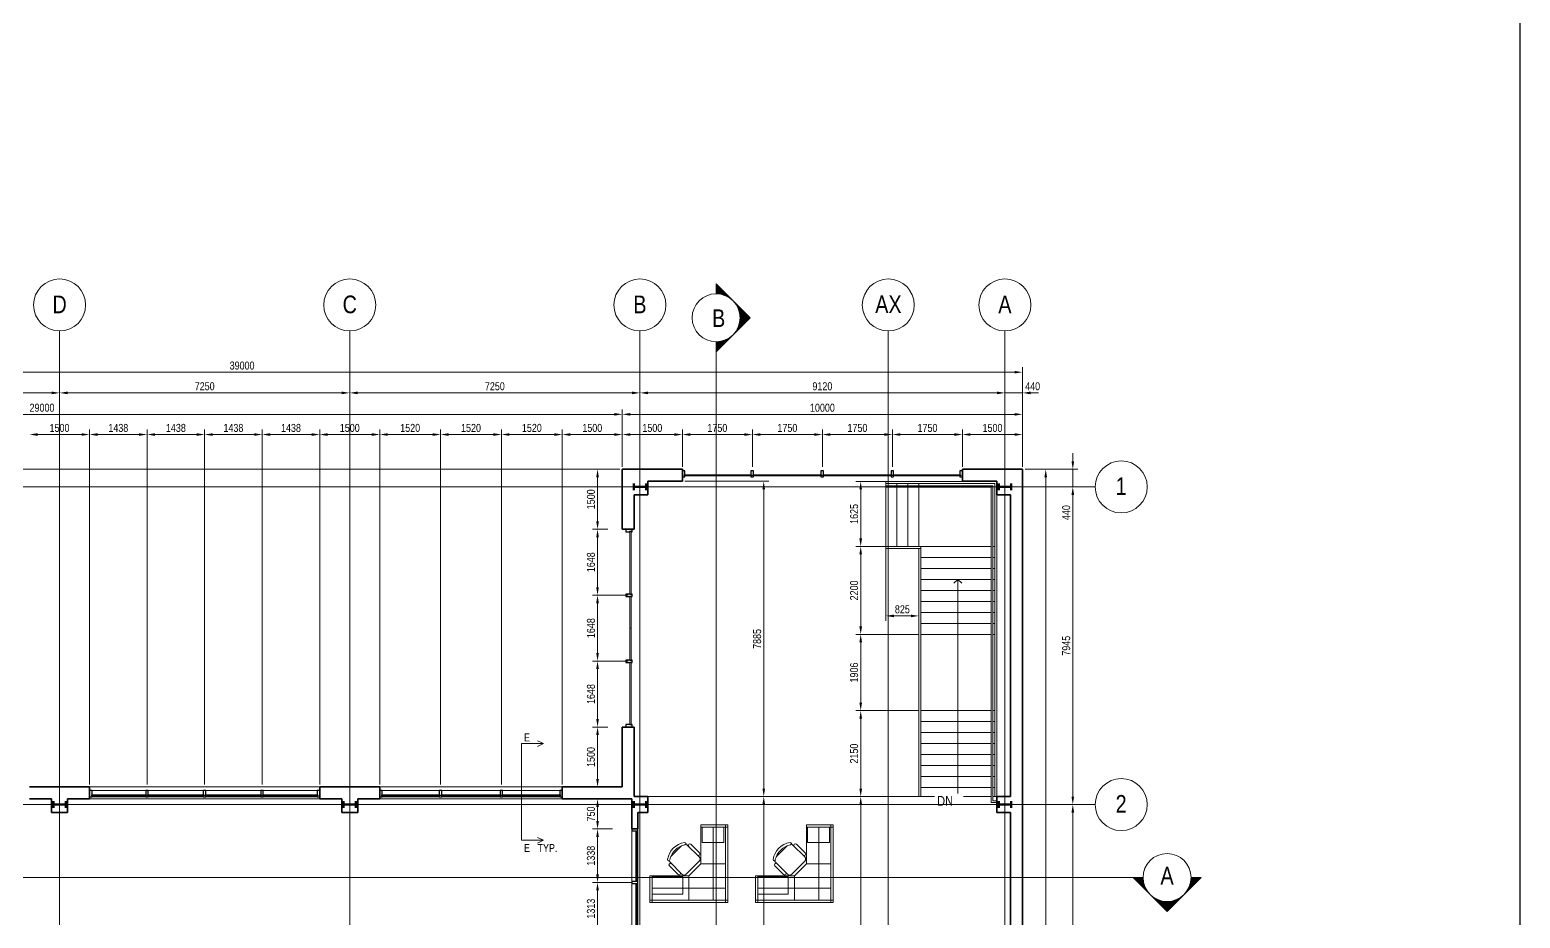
# Model space of a CAD drawing. Header units: millimetres. Extents: x -31954 to 493870, y 99509 to 604061.
# Drawn here: x 265705 to 302946, y 453788 to 476007 of the extents above; entities that cross this region are included whole.
import ezdxf

# ---------------------------------------------------------------- set-up
doc = ezdxf.new("R2010")
doc.units = ezdxf.units.MM
doc.header["$LTSCALE"] = 10
doc.linetypes.add('Center', pattern=[2, 1.25, -0.25, 0.25, -0.25])
doc.linetypes.add('Hidden', pattern=[0.375, 0.25, -0.125])
for name, color, linetype, lineweight in [('A-ANNOTATIONS', 1, 'Continuous', 9), ('A-DETL-MBND', 5, 'Hidden', 9), ('A-FLOR-HRAL', 1, 'Continuous', 9), ('A-FLOR-OTLN', 6, 'Continuous', 9), ('A-FLOR-STRS', 2, 'Continuous', 9), ('A-FURNITURE', 2, 'Continuous', 9), ('A-GLAZ', 6, 'Continuous', 9), ('A-GLAZ-CWMG', 3, 'Continuous', 9), ('A-WALL', 2, 'Continuous', 18), ('S-COLUMN-STEEL-PLAN', 4, 'Continuous', 50), ('S-GRID', 6, 'Center', 9)]:
    doc.layers.add(name, color=color, linetype=linetype, lineweight=lineweight)
doc.styles.add('AnnoText', font='arial.ttf', dxfattribs={"width": 0.8, "height": 2})
doc.styles.add('Dimension Text', font='arial.ttf', dxfattribs={"width": 0.8})
doc.styles.get("Standard").update_dxf_attribs({"font": 'arial.ttf', "width": 0.8})

# ---------------------------------------------------------------- blocks, each defined once
blk = doc.blocks.new('System Panel - 1_ Glass-559263-Second Floor Level')
at = {"layer": 'A-GLAZ', "lineweight": 18}
for p, q in [((842, 13), (-842, 13)), ((-842, 13), (-842, -13)), ((842, -13), (842, 13)), ((-842, -13), (842, -13))]:
    blk.add_line(p, q, dxfattribs=at)
blk = doc.blocks.new('Rectangular Mullion - Kawneer-1600_Sys_3-6 Mullion_Jamb R-559004-Second Floor Level')
at = {"layer": 'A-GLAZ-CWMG', "lineweight": 25}
for p, q in [((-64, 13), (-64, 114)), ((-64, 114), (0, 114)), ((-51, 13), (-64, 13)), ((-51, -13), (-51, 13)), ((0, 114), (0, -38)), ((-64, -38), (-64, -13)), ((-64, -13), (-51, -13)), ((0, -38), (-64, -38))]:
    blk.add_line(p, q, dxfattribs=at)
blk = doc.blocks.new('Rectangular Mullion - Kawneer-1600_Sys_3-6 Mullion_Jamb L-559007-Second Floor Level')
at = {"layer": 'A-GLAZ-CWMG', "lineweight": 25}
for p, q in [((-64, 114), (-64, 13)), ((0, 114), (-64, 114)), ((-64, 13), (-51, 13)), ((-51, 13), (-51, -13)), ((0, -38), (0, 114)), ((-51, -13), (-64, -13)), ((-64, -13), (-64, -38)), ((-64, -38), (0, -38))]:
    blk.add_line(p, q, dxfattribs=at)
blk = doc.blocks.new('System Panel - 1_ Glass-559287-Second Floor Level')
at = {"layer": 'A-GLAZ', "lineweight": 18}
for p, q in [((791, 13), (-791, 13)), ((-791, 13), (-791, -13)), ((791, -13), (791, 13)), ((-791, -13), (791, -13))]:
    blk.add_line(p, q, dxfattribs=at)
blk = doc.blocks.new('System Panel - Glazed-383944-Second Floor Level')
at = {"layer": 'A-GLAZ', "lineweight": 18}
for p, q in [((631.25, 49.5), (-631.25, 49.5)), ((-631.25, 49.5), (-631.25, 24.5)), ((-631.25, 24.5), (631.25, 24.5)), ((631.25, 24.5), (631.25, 49.5))]:
    blk.add_line(p, q, dxfattribs=at)
blk = doc.blocks.new('Rectangular Mullion - 50 x 150mm-383916-Second Floor Level')
at = {"layer": 'A-GLAZ-CWMG'}
for p, q in [((9390, -4478), (9390, -3216)), ((9540, -4478), (9540, -3216))]:
    blk.add_line(p, q, dxfattribs=at)
blk = doc.blocks.new('Rectangular Mullion - 50 x 150mm-383946-Second Floor Level')
at = {"layer": 'A-GLAZ-CWMG', "lineweight": 25}
for p, q in [((0, 75), (-50, 75)), ((-50, 75), (-50, -75)), ((0, -75), (0, 75)), ((-50, -75), (0, -75))]:
    blk.add_line(p, q, dxfattribs=at)
blk = doc.blocks.new('Rectangular Mullion - 50 x 150mm-383943-Second Floor Level')
at = {"layer": 'A-GLAZ-CWMG', "lineweight": 25}
for p, q in [((-25, 75), (25, 75)), ((-25, -75), (-25, 75)), ((25, 75), (25, -75)), ((25, -75), (-25, -75))]:
    blk.add_line(p, q, dxfattribs=at)
blk = doc.blocks.new('System Panel - 1_ Glass-559295-Second Floor Level')
at = {"layer": 'A-GLAZ', "lineweight": 18}
for p, q in [((727, 13), (-727, 13)), ((-727, 13), (-727, -13)), ((727, -13), (727, 13)), ((-727, -13), (727, -13))]:
    blk.add_line(p, q, dxfattribs=at)
blk = doc.blocks.new('Rectangular Mullion - Kawneer-1600_Sys_3-6 Mullion_Sill-559290-Second Floor Level')
at = {"layer": 'A-GLAZ-CWMG'}
for p, q in [((7587, 10394), (6158, 10394)), ((6158, 10241), (7587, 10241))]:
    blk.add_line(p, q, dxfattribs=at)
blk = doc.blocks.new('Rectangular Mullion - Kawneer-1600_Sys_3-6 Mullion_Jamb R-558829-Second Floor Level')
at = {"layer": 'A-GLAZ-CWMG', "lineweight": 25}
for p, q in [((-63, 13), (-63, 114)), ((-63, 114), (0, 114)), ((-51, 13), (-63, 13)), ((-51, -13), (-51, 13)), ((0, 114), (0, -38)), ((-63, -38), (-63, -13)), ((-63, -13), (-51, -13)), ((0, -38), (-63, -38))]:
    blk.add_line(p, q, dxfattribs=at)
blk = doc.blocks.new('Rectangular Mullion - Kawneer-1600_Sys_3-6 Mullion_Jamb L-558832-Second Floor Level')
at = {"layer": 'A-GLAZ-CWMG', "lineweight": 25}
for p, q in [((-63, 114), (-63, 13)), ((0, 114), (-63, 114)), ((-63, 13), (-51, 13)), ((-51, 13), (-51, -13)), ((0, -38), (0, 114)), ((-51, -13), (-63, -13)), ((-63, -13), (-63, -38)), ((-63, -38), (0, -38))]:
    blk.add_line(p, q, dxfattribs=at)
blk = doc.blocks.new('System Panel - 1_ Glass-559306-Second Floor Level')
at = {"layer": 'A-GLAZ', "lineweight": 18}
for p, q in [((686, 13), (-686, 13)), ((-686, 13), (-686, -13)), ((686, -13), (686, 13)), ((-686, -13), (686, -13))]:
    blk.add_line(p, q, dxfattribs=at)
blk = doc.blocks.new('Rectangular Mullion - Kawneer-1600_Sys_3-6 Mullion_Sill-559298-Second Floor Level')
at = {"layer": 'A-GLAZ-CWMG'}
for p, q in [((1527, 10394), (180, 10394)), ((180, 10241), (1527, 10241))]:
    blk.add_line(p, q, dxfattribs=at)
blk = doc.blocks.new('Railing - Railing-541401-Second Floor Level')
at = {"layer": 'A-FLOR-HRAL'}
for p, q in [((-18019, 18405), (-18019, 16560)), ((-16775, 18405), (-18019, 18405)), ((-17979, 18365), (-17979, 16560)), ((-16775, 18365), (-17979, 18365)), ((-14300, 18405), (-16775, 18405)), ((-14300, 18365), (-16775, 18365)), ((-12932, 18405), (-14300, 18405)), ((-12932, 18365), (-14300, 18365)), ((-10244, 18405), (-12932, 18405)), ((-10244, 18365), (-12932, 18365)), ((-10139, 18405), (-10244, 18405)), ((-10099, 18365), (-10244, 18365)), ((-10139, 18510), (-10139, 18405)), ((-10099, 18510), (-10099, 18365)), ((-18019, 16560), (-18019, 15740)), ((-17979, 16560), (-17979, 15740)), ((-17979, 15740), (-18019, 15740))]:
    blk.add_line(p, q, dxfattribs=at)
blk = doc.blocks.new('workstation_1 - workstation_2518-481066-Second Floor Level')
at = {"layer": 'A-FURNITURE'}
for p, q in [((-57, 1829), (-57, 1886)), ((-57, 1886), (0, 1886)), ((0, 1886), (0, 1829)), ((0, 1829), (0, 1886)), ((0, 1886), (610, 1886)), ((610, 1886), (610, 1829)), ((0, 1829), (-57, 1829)), ((-57, 1829), (0, 1829)), ((-57, 0), (-57, 1829)), ((0, 914), (0, 1829)), ((0, 1829), (610, 1829)), ((0, 1829), (0, 0)), ((610, 1829), (0, 1829)), ((152, 1829), (584, 1829)), ((152, 1067), (152, 1829)), ((305, 1829), (305, 0)), ((584, 1829), (584, 1067)), ((610, 1829), (610, 914)), ((610, 1829), (610, 1067)), ((861, 1400), (645, 1184)), ((960, 1391), (654, 1085)), ((1363, 1095), (1095, 1363)), ((610, 914), (0, 914)), ((0, 0), (0, 914)), ((0, 914), (610, 914)), ((584, 1067), (152, 1067)), ((610, 914), (914, 610)), ((654, 978), (978, 654)), ((1085, 654), (1391, 960)), ((1184, 645), (1400, 861)), ((914, 0), (914, 610)), ((914, 610), (1829, 610)), ((914, 610), (914, 0)), ((1448, 610), (1829, 610)), ((1448, 35), (1448, 584)), ((1448, 584), (1829, 584)), ((1829, 610), (1829, 0)), ((1829, 610), (1886, 610)), ((1829, 0), (1829, 610)), ((1829, 584), (1829, 35)), ((1886, 610), (1886, 0)), ((0, 305), (1829, 305)), ((1829, 35), (1448, 35)), ((-57, -57), (-57, 0)), ((-57, 0), (0, 0)), ((0, 0), (-57, 0)), ((0, -57), (-57, -57)), ((0, 0), (0, -57)), ((0, -57), (0, 0)), ((0, 0), (1829, 0)), ((914, 0), (0, 0)), ((1829, -57), (0, -57)), ((1829, 0), (914, 0)), ((1829, -57), (1829, 0)), ((1829, 0), (1886, 0)), ((1829, 0), (1829, -57)), ((1886, 0), (1829, 0)), ((1886, -57), (1829, -57)), ((1886, 0), (1886, -57))]:
    blk.add_line(p, q, dxfattribs=at)
for centre, radius, start, end in [((672, 1157), 38.1, 135, 315), ((888, 1373), 38.1, 315, 135), ((1013, 1337), 76.2, 108.7164, 135), ((1015, 1416), 27.4, 81.1745, 261.1745), ((903, 903), 499, 12.5758, 77.4242), ((942, 942), 508, 8.8255, 81.1745), ((708, 1031), 76.2, 135, 225), ((1373, 888), 38.1, 315, 135), ((1416, 1015), 27.4, 188.8255, 8.8255), ((1337, 1013), 76.2, 315, 341.2836), ((1031, 708), 76.2, 225, 315), ((1157, 672), 38.1, 135, 315)]:
    blk.add_arc(centre, radius, start, end, dxfattribs=at)
blk = doc.blocks.new('System Panel - 1_ Glass-559336-Second Floor Level')
at = {"layer": 'A-GLAZ', "lineweight": 18}
for p, q in [((856, 13), (-856, 13)), ((-856, 13), (-856, -13)), ((856, -13), (856, 13)), ((-856, -13), (856, -13))]:
    blk.add_line(p, q, dxfattribs=at)
blk = doc.blocks.new('System Panel - 1_ Glass-559532-Second Floor Level')
at = {"layer": 'A-GLAZ', "lineweight": 18}
for p, q in [((805, 13), (-805, 13)), ((-805, 13), (-805, -13)), ((805, -13), (805, 13)), ((-805, -13), (805, -13))]:
    blk.add_line(p, q, dxfattribs=at)
blk = doc.blocks.new('System Panel - 1_ Glass-559534-Second Floor Level')
at = {"layer": 'A-GLAZ', "lineweight": 18}
for p, q in [((741, 13), (-741, 13)), ((-741, 13), (-741, -13)), ((741, -13), (741, 13)), ((-741, -13), (741, -13))]:
    blk.add_line(p, q, dxfattribs=at)
blk = doc.blocks.new('System Panel - 1_ Glass-559346-Second Floor Level')
at = {"layer": 'A-GLAZ', "lineweight": 18}
for p, q in [((700, 13), (-700, 13)), ((-700, 13), (-700, -13)), ((700, -13), (700, 13)), ((-700, -13), (700, -13))]:
    blk.add_line(p, q, dxfattribs=at)
blk = doc.blocks.new('Rectangular Mullion - Kawneer-1600_Sys_3-6 Mullion_Vertical-558999-Second Floor Level')
at = {"layer": 'A-GLAZ-CWMG', "lineweight": 25}
for p, q in [((-27, 114), (36, 114)), ((-27, 13), (-27, 114)), ((-15, 13), (-27, 13)), ((-15, -13), (-15, 13)), ((36, 13), (23, 13)), ((23, 13), (23, -13)), ((36, 114), (36, 13)), ((-27, -38), (-27, -13)), ((-27, -13), (-15, -13)), ((36, -38), (-27, -38)), ((23, -13), (36, -13)), ((36, -13), (36, -38))]:
    blk.add_line(p, q, dxfattribs=at)
blk = doc.blocks.new('Rectangular Mullion - Kawneer-1600_Sys_3-6 Mullion_Sill-559508-Second Floor Level')
at = {"layer": 'A-GLAZ-CWMG'}
for p, q in [((6094, 10394), (4638, 10394)), ((4638, 10241), (6094, 10241))]:
    blk.add_line(p, q, dxfattribs=at)
blk = doc.blocks.new('Rectangular Mullion - Kawneer-1600_Sys_3-6 Mullion_Vertical-558825-Second Floor Level')
at = {"layer": 'A-GLAZ-CWMG', "lineweight": 25}
for p, q in [((-27, 114), (36, 114)), ((-27, 13), (-27, 114)), ((-15, 13), (-27, 13)), ((-15, -13), (-15, 13)), ((36, 13), (23, 13)), ((23, 13), (23, -13)), ((36, 114), (36, 13)), ((-27, -38), (-27, -13)), ((-27, -13), (-15, -13)), ((36, -38), (-27, -38)), ((23, -13), (36, -13)), ((36, -13), (36, -38))]:
    blk.add_line(p, q, dxfattribs=at)
blk = doc.blocks.new('Rectangular Mullion - Kawneer-1600_Sys_3-6 Mullion_Sill-559302-Second Floor Level')
at = {"layer": 'A-GLAZ-CWMG'}
for p, q in [((117, 10394), (-1257, 10394)), ((-1257, 10241), (117, 10241))]:
    blk.add_line(p, q, dxfattribs=at)
blk = doc.blocks.new('System Panel - 1_ Glass-559541-Second Floor Level')
at = {"layer": 'A-GLAZ', "lineweight": 18}
for p, q in [((838, 13), (-838, 13)), ((-838, 13), (-838, -13)), ((838, -13), (838, 13)), ((-838, -13), (838, -13))]:
    blk.add_line(p, q, dxfattribs=at)
blk = doc.blocks.new('System Panel - 1_ Glass-559544-Second Floor Level')
at = {"layer": 'A-GLAZ', "lineweight": 18}
for p, q in [((787, 13), (-787, 13)), ((-787, 13), (-787, -13)), ((787, -13), (787, 13)), ((-787, -13), (787, -13))]:
    blk.add_line(p, q, dxfattribs=at)
blk = doc.blocks.new('System Panel - 1_ Glass-559546-Second Floor Level')
at = {"layer": 'A-GLAZ', "lineweight": 18}
for p, q in [((723, 13), (-723, 13)), ((-723, 13), (-723, -13)), ((723, -13), (723, 13)), ((-723, -13), (723, -13))]:
    blk.add_line(p, q, dxfattribs=at)
blk = doc.blocks.new('System Panel - 1_ Glass-559548-Second Floor Level')
at = {"layer": 'A-GLAZ', "lineweight": 18}
for p, q in [((682, 13), (-682, 13)), ((-682, 13), (-682, -13)), ((682, -13), (682, 13)), ((-682, -13), (682, -13))]:
    blk.add_line(p, q, dxfattribs=at)
blk = doc.blocks.new('Rectangular Mullion - Kawneer-1600_Sys_3-6 Mullion_Sill-559511-Second Floor Level')
at = {"layer": 'A-GLAZ-CWMG'}
for p, q in [((4574, 10394), (3154, 10394)), ((3154, 10241), (4574, 10241))]:
    blk.add_line(p, q, dxfattribs=at)
blk = doc.blocks.new('Rectangular Mullion - Kawneer-1600_Sys_3-6 Mullion_Sill-559514-Second Floor Level')
at = {"layer": 'A-GLAZ-CWMG'}
for p, q in [((-2758, 10394), (-4096, 10394)), ((-4096, 10241), (-2758, 10241))]:
    blk.add_line(p, q, dxfattribs=at)
blk = doc.blocks.new('Grid - M_Grid Head - Circle-10837-Second Floor Level')
at = {"layer": 'S-GRID', "linetype": 'Continuous'}
blk.add_circle((0, 0), 6.5, dxfattribs=at)
blk = doc.blocks.new('Section - M_Section Head - Filled-1732-Ground Floor Level')
at = {"layer": 'A-ANNOTATIONS'}
h = blk.add_hatch(color=256, dxfattribs=at)
edge = h.paths.add_edge_path(flags=0)
edge.add_line((-6, 8.49), (-6, 6))
edge.add_arc((-6, 0), 6, 90, 135)
edge.add_line((-10.24, 4.24), (-6, 8.49))
h = blk.add_hatch(color=256, dxfattribs=at)
edge = h.paths.add_edge_path(flags=0)
edge.add_line((-6, 8.49), (-1.76, 4.24))
edge.add_arc((-6, 0), 6, 45, 90)
edge.add_line((-6, 6), (-6, 8.49))
h = blk.add_hatch(color=256, dxfattribs=at)
edge = h.paths.add_edge_path(flags=0)
edge.add_line((-14.49, 0), (-10.24, 4.24))
edge.add_arc((-6, 0), 6, 135, 180)
edge.add_line((-12, 0), (-14.49, 0))
h = blk.add_hatch(color=256, dxfattribs=at)
edge = h.paths.add_edge_path(flags=0)
edge.add_line((2.49, 0), (0, 0))
edge.add_arc((-6, 0), 6, 360, 405)
edge.add_line((-1.76, 4.24), (2.49, 0))
at = {"layer": 'A-ANNOTATIONS', "lineweight": 18}
for p, q in [((-6, 8.49), (-14.49, 0)), ((-6, 8.49), (-10.24, 4.24)), ((-6, 8.49), (2.49, 0)), ((-6, 6), (-6, 8.49)), ((-6, 8.49), (-6, 6)), ((-1.76, 4.24), (-6, 8.49)), ((-10.24, 4.24), (-14.49, 0)), ((2.49, 0), (-1.76, 4.24)), ((-14.49, 0), (-12, 0)), ((0, 0), (2.49, 0)), ((-12, 0), (-14.49, 0)), ((0, 0), (2.49, 0))]:
    blk.add_line(p, q, dxfattribs=at)
for start, end in [(360, 180), (135, 180), (90, 135), (45, 90), (360, 45), (180, 360)]:
    blk.add_arc((-6, 0), 6, start, end, dxfattribs=at)
blk = doc.blocks.new('Grid - M_Grid Head - Circle 2-145576-T_O_ Pier Footing Level')
at = {"layer": 'S-GRID', "linetype": 'Continuous'}
blk.add_circle((0, 0), 6.5, dxfattribs=at)

msp = doc.modelspace()

# ---------------------------------------------------------------- linework, layer by layer
at = {"layer": 'A-ANNOTATIONS'}
for p, q in [((282854.3, 468203.5), (282854.3, 434776.5)), ((251709.9, 467443.6), (290309.9, 467443.6)), ((290509.9, 465077.5), (290509.9, 467568.6)), ((266449.9, 467028.1), (266449.9, 466801)), ((266449.9, 467028.1), (266449.9, 466801)), ((273699.9, 466863.5), (273699.9, 467051)), ((273699.9, 466863.5), (273699.9, 467051)), ((280949.9, 467028.1), (280949.9, 466801)), ((280949.9, 467028.1), (280949.9, 466801)), ((290069.9, 467028.1), (290069.9, 466801)), ((290069.9, 467028.1), (290069.9, 466801)), ((290509.9, 466966.2), (290509.9, 467051)), ((259399.9, 466926), (266249.9, 466926)), ((266649.9, 466926), (273499.9, 466926)), ((273899.9, 466926), (280749.9, 466926)), ((281149.9, 466926), (289869.9, 466926)), ((289869.9, 466926), (289669.9, 466926)), ((290069.9, 466926), (290509.9, 466926)), ((290709.9, 466926), (290909.9, 466926)), ((280309.9, 466389.4), (251709.9, 466389.4)), ((280509.9, 465077.5), (280509.9, 466514.4)), ((280509.9, 465077.5), (280509.9, 466514.4)), ((290309.9, 466389.4), (280709.9, 466389.4)), ((290509.9, 465077.5), (290509.9, 466514.4)), ((266997.9, 465884.3), (265897.9, 465884.3)), ((267197.9, 457132.5), (267197.9, 466009.3)), ((267197.9, 457132.5), (267197.9, 466009.3)), ((268435.9, 465884.3), (267397.9, 465884.3)), ((268635.9, 457132.5), (268635.9, 466009.3)), ((268635.9, 457132.5), (268635.9, 466009.3)), ((269873.9, 465884.3), (268835.9, 465884.3)), ((270073.9, 457132.5), (270073.9, 466009.3)), ((270073.9, 457132.5), (270073.9, 466009.3)), ((271311.9, 465884.3), (270273.9, 465884.3)), ((271511.9, 457132.5), (271511.9, 466009.3)), ((271511.9, 457132.5), (271511.9, 466009.3)), ((272749.9, 465884.3), (271711.9, 465884.3)), ((272949.9, 457132.5), (272949.9, 466009.3)), ((272949.9, 457132.5), (272949.9, 466009.3)), ((274249.9, 465884.3), (273149.9, 465884.3)), ((274449.9, 457132.5), (274449.9, 466009.3)), ((274449.9, 457132.5), (274449.9, 466009.3)), ((275769.9, 465884.3), (274649.9, 465884.3)), ((275969.9, 457132.5), (275969.9, 466009.3)), ((275969.9, 457132.5), (275969.9, 466009.3)), ((277289.9, 465884.3), (276169.9, 465884.3)), ((277489.9, 457132.5), (277489.9, 466009.3)), ((277489.9, 457132.5), (277489.9, 466009.3)), ((278809.9, 465884.3), (277689.9, 465884.3)), ((279009.9, 457132.5), (279009.9, 466009.3)), ((279009.9, 457132.5), (279009.9, 466009.3)), ((280309.9, 465884.3), (279209.9, 465884.3)), ((280509.9, 465077.5), (280509.9, 466009.3)), ((280509.9, 465077.5), (280509.9, 466009.3)), ((281809.9, 465884.3), (280709.9, 465884.3)), ((282009.9, 465077.5), (282009.9, 466009.3)), ((282009.9, 465077.5), (282009.9, 466009.3)), ((283559.9, 465884.3), (282209.9, 465884.3)), ((283759.9, 465077.5), (283759.9, 466009.3)), ((283759.9, 465077.5), (283759.9, 466009.3)), ((285309.9, 465884.3), (283959.9, 465884.3)), ((285509.9, 465077.5), (285509.9, 466009.3)), ((285509.9, 465077.5), (285509.9, 466009.3)), ((287059.9, 465884.3), (285709.9, 465884.3)), ((287259.9, 465077.5), (287259.9, 466009.3)), ((287259.9, 465077.5), (287259.9, 466009.3)), ((288809.9, 465884.3), (287459.9, 465884.3)), ((289009.9, 465077.5), (289009.9, 466009.3)), ((289009.9, 465077.5), (289009.9, 466009.3)), ((290309.9, 465884.3), (289209.9, 465884.3)), ((290509.9, 465077.5), (290509.9, 466009.3)), ((291766.8, 465215), (291766.8, 465415)), ((280447.4, 465015), (249630.7, 465015)), ((280447.4, 465015), (279766.3, 465015)), ((279891.3, 464815), (279891.3, 463715)), ((290572.4, 465015), (291891.8, 465015)), ((290572.4, 465015), (291214.9, 465015)), ((291089.9, 464815), (291089.9, 437270)), ((291766.8, 465015), (291766.8, 464575)), ((282072.4, 464715), (284169, 464715)), ((284044, 464515), (284044, 457030)), ((287847.4, 464710.8), (286342, 464710.8)), ((286467, 464510.8), (286467, 463285.8)), ((291916.4, 464575), (291641.8, 464575)), ((291916.4, 464575), (291641.8, 464575)), ((291766.8, 464375), (291766.8, 456830)), ((291766.8, 464375), (291766.8, 463690.6)), ((280152.4, 463515), (279766.3, 463515)), ((280152.4, 463515), (279766.3, 463515)), ((279891.3, 463315), (279891.3, 462066.7)), ((287907.4, 463085.8), (286342, 463085.8)), ((287907.4, 463085.8), (286342, 463085.8)), ((287094.9, 463023.3), (287094.9, 461223.7)), ((287919.9, 463023.3), (287919.9, 461223.7)), ((286467, 462885.8), (286467, 461085.8)), ((288797.7, 462163.6), (288894.9, 462260.8)), ((288992.1, 462163.6), (288894.9, 462260.8)), ((288894.9, 456830), (288894.9, 462260.8)), ((280652.4, 461866.7), (279766.3, 461866.7)), ((280652.4, 461866.7), (279766.3, 461866.7)), ((279891.3, 461666.7), (279891.3, 460418.4)), ((287719.9, 461348.7), (287294.9, 461348.7)), ((287907.4, 460885.8), (286342, 460885.8)), ((287907.4, 460885.8), (286342, 460885.8)), ((286467, 460685.8), (286467, 459180)), ((280652.4, 460218.4), (279766.3, 460218.4)), ((280652.4, 460218.4), (279766.3, 460218.4)), ((279891.3, 460018.4), (279891.3, 458770)), ((287907.4, 458980), (286342, 458980)), ((287907.4, 458980), (286342, 458980)), ((280152.4, 458570), (279766.3, 458570)), ((280152.4, 458570), (279766.3, 458570)), ((286467, 458780), (286467, 457030)), ((279891.3, 458370), (279891.3, 457270)), ((280041, 457070), (279766.3, 457070)), ((280041, 456770), (279766.3, 456770)), ((279891.3, 456570), (279891.3, 456220)), ((284193.6, 456830), (283919, 456830)), ((284193.6, 456830), (283919, 456830)), ((284044, 456630), (284044, 450455)), ((286616.6, 456830), (286342, 456830)), ((286616.6, 456830), (286342, 456830)), ((286467, 456630), (286467, 450454.5)), ((291916.4, 456630), (291641.8, 456630)), ((291916.4, 456630), (291641.8, 456630)), ((291766.8, 456430), (291766.8, 450455)), ((280262.4, 456020), (279766.3, 456020)), ((280262.4, 456020), (279766.3, 456020)), ((279891.3, 455820), (279891.3, 454882.5)), ((293521.9, 454806), (249140.1, 454806)), ((280762.4, 454682.5), (279766.3, 454682.5)), ((280762.4, 454682.5), (279766.3, 454682.5)), ((279891.3, 454482.5), (279891.3, 453570))]:
    msp.add_line(p, q, dxfattribs=at)
for points in [[(278540.7, 458153.9), (277991.1, 458153.9), (277991.1, 455736.2), (278540.7, 455736.2)], [(278540.7, 458153.9), (278387.7, 458226.1)], [(278540.7, 458153.9), (278387.7, 458081.7)], [(278540.7, 455736.2), (278387.7, 455808.4)], [(278540.7, 455736.2), (278387.7, 455664)]]:
    msp.add_lwpolyline(points, dxfattribs=at)
for points in [[(290309.9, 467477), (290309.9, 467410.3), (290509.9, 467443.6)], [(266249.9, 466959.3), (266249.9, 466892.6), (266449.9, 466926)], [(266649.9, 466959.3), (266649.9, 466892.6), (266449.9, 466926)], [(273499.9, 466959.3), (273499.9, 466892.6), (273699.9, 466926)], [(273899.9, 466959.3), (273899.9, 466892.6), (273699.9, 466926)], [(280749.9, 466959.3), (280749.9, 466892.6), (280949.9, 466926)], [(281149.9, 466959.3), (281149.9, 466892.6), (280949.9, 466926)], [(289869.9, 466959.3), (289869.9, 466892.6), (290069.9, 466926)], [(289869.9, 466959.3), (289869.9, 466892.6), (290069.9, 466926)], [(290709.9, 466959.3), (290709.9, 466892.6), (290509.9, 466926)], [(280309.9, 466422.8), (280309.9, 466356.1), (280509.9, 466389.4)], [(280709.9, 466422.8), (280709.9, 466356.1), (280509.9, 466389.4)], [(290309.9, 466422.8), (290309.9, 466356.1), (290509.9, 466389.4)], [(265897.9, 465917.6), (265897.9, 465850.9), (265697.9, 465884.3)], [(266997.9, 465917.6), (266997.9, 465850.9), (267197.9, 465884.3)], [(267397.9, 465917.6), (267397.9, 465850.9), (267197.9, 465884.3)], [(268435.9, 465917.6), (268435.9, 465850.9), (268635.9, 465884.3)], [(268835.9, 465917.6), (268835.9, 465850.9), (268635.9, 465884.3)], [(269873.9, 465917.6), (269873.9, 465850.9), (270073.9, 465884.3)], [(270273.9, 465917.6), (270273.9, 465850.9), (270073.9, 465884.3)], [(271311.9, 465917.6), (271311.9, 465850.9), (271511.9, 465884.3)], [(271711.9, 465917.6), (271711.9, 465850.9), (271511.9, 465884.3)], [(272749.9, 465917.6), (272749.9, 465850.9), (272949.9, 465884.3)], [(273149.9, 465917.6), (273149.9, 465850.9), (272949.9, 465884.3)], [(274249.9, 465917.6), (274249.9, 465850.9), (274449.9, 465884.3)], [(274649.9, 465917.6), (274649.9, 465850.9), (274449.9, 465884.3)], [(275769.9, 465917.6), (275769.9, 465850.9), (275969.9, 465884.3)], [(276169.9, 465917.6), (276169.9, 465850.9), (275969.9, 465884.3)], [(277289.9, 465917.6), (277289.9, 465850.9), (277489.9, 465884.3)], [(277689.9, 465917.6), (277689.9, 465850.9), (277489.9, 465884.3)], [(278809.9, 465917.6), (278809.9, 465850.9), (279009.9, 465884.3)], [(279209.9, 465917.6), (279209.9, 465850.9), (279009.9, 465884.3)], [(280309.9, 465917.6), (280309.9, 465850.9), (280509.9, 465884.3)], [(280709.9, 465917.6), (280709.9, 465850.9), (280509.9, 465884.3)], [(281809.9, 465917.6), (281809.9, 465850.9), (282009.9, 465884.3)], [(282209.9, 465917.6), (282209.9, 465850.9), (282009.9, 465884.3)], [(283559.9, 465917.6), (283559.9, 465850.9), (283759.9, 465884.3)], [(283959.9, 465917.6), (283959.9, 465850.9), (283759.9, 465884.3)], [(285309.9, 465917.6), (285309.9, 465850.9), (285509.9, 465884.3)], [(285709.9, 465917.6), (285709.9, 465850.9), (285509.9, 465884.3)], [(287059.9, 465917.6), (287059.9, 465850.9), (287259.9, 465884.3)], [(287459.9, 465917.6), (287459.9, 465850.9), (287259.9, 465884.3)], [(288809.9, 465917.6), (288809.9, 465850.9), (289009.9, 465884.3)], [(289209.9, 465917.6), (289209.9, 465850.9), (289009.9, 465884.3)], [(290309.9, 465917.6), (290309.9, 465850.9), (290509.9, 465884.3)], [(291733.4, 465215), (291800.1, 465215), (291766.8, 465015)], [(279858, 464815), (279924.7, 464815), (279891.3, 465015)], [(291056.5, 464815), (291123.2, 464815), (291089.9, 465015)], [(284010.7, 464515), (284077.3, 464515), (284044, 464715)], [(286433.6, 464510.8), (286500.3, 464510.8), (286467, 464710.8)], [(291733.4, 464375), (291800.1, 464375), (291766.8, 464575)], [(291733.4, 464375), (291800.1, 464375), (291766.8, 464575)], [(279858, 463715), (279924.7, 463715), (279891.3, 463515)], [(279858, 463315), (279924.7, 463315), (279891.3, 463515)], [(286433.6, 463285.8), (286500.3, 463285.8), (286467, 463085.8)], [(286433.6, 462885.8), (286500.3, 462885.8), (286467, 463085.8)], [(279858, 462066.7), (279924.7, 462066.7), (279891.3, 461866.7)], [(279858, 461666.7), (279924.7, 461666.7), (279891.3, 461866.7)], [(286433.6, 461085.8), (286500.3, 461085.8), (286467, 460885.8)], [(287294.9, 461382), (287294.9, 461315.4), (287094.9, 461348.7)], [(287719.9, 461382), (287719.9, 461315.4), (287919.9, 461348.7)], [(286433.6, 460685.8), (286500.3, 460685.8), (286467, 460885.8)], [(279858, 460418.4), (279924.7, 460418.4), (279891.3, 460218.4)], [(279858, 460018.4), (279924.7, 460018.4), (279891.3, 460218.4)], [(286433.6, 459180), (286500.3, 459180), (286467, 458980)], [(286433.6, 458780), (286500.3, 458780), (286467, 458980)], [(279858, 458770), (279924.7, 458770), (279891.3, 458570)], [(279858, 458370), (279924.7, 458370), (279891.3, 458570)], [(279858, 457270), (279924.7, 457270), (279891.3, 457070)], [(284010.7, 457030), (284077.3, 457030), (284044, 456830)], [(286433.6, 457030), (286500.3, 457030), (286467, 456830)], [(279858, 456570), (279924.7, 456570), (279891.3, 456770)], [(284010.7, 456630), (284077.3, 456630), (284044, 456830)], [(286433.6, 456630), (286500.3, 456630), (286467, 456830)], [(291733.4, 456830), (291800.1, 456830), (291766.8, 456630)], [(291733.4, 456430), (291800.1, 456430), (291766.8, 456630)], [(279858, 456220), (279924.7, 456220), (279891.3, 456020)], [(279858, 455820), (279924.7, 455820), (279891.3, 456020)], [(279858, 454882.5), (279924.7, 454882.5), (279891.3, 454682.5)], [(279858, 454482.5), (279924.7, 454482.5), (279891.3, 454682.5)]]:
    msp.add_solid(points, dxfattribs=at)
at = {"layer": 'A-DETL-MBND'}
for p, q in [((280727.6, 461038.2), (280702.2, 461038.2)), ((280899.9, 454026.3), (280874.4, 454026.3))]:
    msp.add_line(p, q, dxfattribs=at)
at = {"layer": 'A-FLOR-OTLN'}
for p, q in [((287919.9, 456830), (281149.9, 456830)), ((289724.9, 456830), (287969.9, 456830)), ((289819.9, 456830), (289764.9, 456830))]:
    msp.add_line(p, q, dxfattribs=at)
at = {"layer": 'A-FLOR-STRS'}
for p, q in [((287094.9, 464710.8), (289869.9, 464710.8)), ((287094.9, 463035.8), (287094.9, 464710.8)), ((287094.9, 464660.8), (289819.9, 464660.8)), ((287369.9, 464605), (287369.9, 464660.8)), ((287369.9, 463085.8), (287369.9, 464565)), ((287644.9, 464605), (287644.9, 464660.8)), ((287644.9, 463085.8), (287644.9, 464565)), ((287919.9, 464605), (287919.9, 464660.8)), ((287919.9, 463085.8), (287919.9, 464565)), ((289819.9, 456830), (289819.9, 464660.8)), ((289869.9, 456830), (289869.9, 464375)), ((287094.9, 463085.8), (289724.9, 463085.8)), ((287094.9, 463035.8), (287969.9, 463035.8)), ((287919.9, 456830), (287919.9, 463035.8)), ((287969.9, 456830), (287969.9, 463085.8)), ((289764.9, 463085.8), (289819.9, 463085.8)), ((287969.9, 462810.8), (289724.9, 462810.8)), ((287969.9, 462535.8), (289724.9, 462535.8)), ((289764.9, 462810.8), (289819.9, 462810.8)), ((289764.9, 462535.8), (289819.9, 462535.8)), ((287969.9, 462260.8), (289724.9, 462260.8)), ((289764.9, 462260.8), (289819.9, 462260.8)), ((287969.9, 461985.8), (289724.9, 461985.8)), ((289764.9, 461985.8), (289819.9, 461985.8)), ((287969.9, 461710.8), (289724.9, 461710.8)), ((287969.9, 461435.8), (289724.9, 461435.8)), ((289764.9, 461710.8), (289819.9, 461710.8)), ((289764.9, 461435.8), (289819.9, 461435.8)), ((287969.9, 461160.8), (289724.9, 461160.8)), ((289764.9, 461160.8), (289819.9, 461160.8)), ((287969.9, 460885.8), (289724.9, 460885.8)), ((289764.9, 460885.8), (289819.9, 460885.8)), ((287969.9, 458980), (289724.9, 458980)), ((289764.9, 458980), (289819.9, 458980)), ((287969.9, 458705), (289724.9, 458705)), ((287969.9, 458430), (289724.9, 458430)), ((289764.9, 458705), (289819.9, 458705)), ((289764.9, 458430), (289819.9, 458430)), ((287969.9, 458155), (289724.9, 458155)), ((289764.9, 458155), (289819.9, 458155)), ((287969.9, 457880), (289724.9, 457880)), ((289764.9, 457880), (289819.9, 457880)), ((287969.9, 457605), (289724.9, 457605)), ((287969.9, 457330), (289724.9, 457330)), ((289764.9, 457605), (289819.9, 457605)), ((289764.9, 457330), (289819.9, 457330)), ((287969.9, 457055), (289724.9, 457055)), ((289764.9, 457055), (289819.9, 457055)), ((287969.9, 456830), (287919.9, 456830)), ((289869.9, 456830), (289819.9, 456830))]:
    msp.add_line(p, q, dxfattribs=at)
at = {"layer": 'A-WALL', "lineweight": 35}
for p, q in [((280509.9, 465015), (280509.9, 463515)), ((282009.9, 465015), (280509.9, 465015)), ((282009.9, 464715), (282009.9, 465015)), ((290509.9, 465015), (289009.9, 465015)), ((289009.9, 465015), (289009.9, 464715)), ((290509.9, 437070), (290509.9, 465015)), ((281149.9, 464715), (282009.9, 464715)), ((281149.9, 464375), (281149.9, 464715)), ((289009.9, 464715), (289869.9, 464715)), ((289869.9, 464715), (289869.9, 464375)), ((280809.9, 463515), (280809.9, 464375)), ((280809.9, 464375), (281149.9, 464375)), ((289869.9, 464375), (290209.9, 464375)), ((290209.9, 464375), (290209.9, 456830)), ((280509.9, 463515), (280809.9, 463515)), ((280809.9, 458570), (280509.9, 458570)), ((280509.9, 458570), (280509.9, 457070)), ((280809.9, 456830), (280809.9, 458570)), ((267199.9, 457070), (265699.9, 457070)), ((267199.9, 456770), (267199.9, 457070)), ((274449.9, 457070), (272949.9, 457070)), ((272949.9, 457070), (272949.9, 456770)), ((274449.9, 456770), (274449.9, 457070)), ((280509.9, 457070), (279009.9, 457070)), ((279009.9, 457070), (279009.9, 456770)), ((265699.9, 456770), (266249.9, 456770)), ((266249.9, 456770), (266249.9, 456430)), ((266649.9, 456430), (266649.9, 456770)), ((266649.9, 456770), (267199.9, 456770)), ((272949.9, 456770), (273499.9, 456770)), ((273499.9, 456770), (273499.9, 456430)), ((273899.9, 456430), (273899.9, 456770)), ((273899.9, 456770), (274449.9, 456770)), ((279009.9, 456770), (280749.9, 456770)), ((280749.9, 456770), (280749.9, 456430)), ((281149.9, 456830), (280809.9, 456830)), ((281149.9, 456430), (281149.9, 456830)), ((290209.9, 456830), (289869.9, 456830)), ((289869.9, 456830), (289869.9, 456430)), ((266249.9, 456430), (266649.9, 456430)), ((273499.9, 456430), (273899.9, 456430)), ((280749.9, 456430), (280749.9, 456020)), ((280899.9, 456430), (281149.9, 456430)), ((280899.9, 456020), (280899.9, 456430)), ((289869.9, 456430), (290209.9, 456430)), ((290209.9, 456430), (290209.9, 450455)), ((280749.9, 456020), (280899.9, 456020))]:
    msp.add_line(p, q, dxfattribs=at)
at = {"layer": 'A-WALL'}
for p, q in [((267199.9, 457070), (272949.9, 457070)), ((274449.9, 457070), (279009.9, 457070)), ((272949.9, 456770), (267199.9, 456770)), ((279009.9, 456770), (274449.9, 456770))]:
    msp.add_line(p, q, dxfattribs=at)
at = {"layer": 'S-COLUMN-STEEL-PLAN', "lineweight": 70}
for p, q in [((280796.9, 464657), (280796.9, 464493)), ((281102.9, 464575), (280796.9, 464575)), ((281102.9, 464657), (281102.9, 464493)), ((289916.9, 464657), (289916.9, 464493)), ((290222.9, 464575), (289916.9, 464575)), ((290222.9, 464657), (290222.9, 464493)), ((266296.9, 456712), (266296.9, 456548)), ((266602.9, 456630), (266296.9, 456630)), ((266602.9, 456712), (266602.9, 456548)), ((273546.9, 456712), (273546.9, 456548)), ((273852.9, 456630), (273546.9, 456630)), ((273852.9, 456712), (273852.9, 456548)), ((280796.9, 456712), (280796.9, 456548)), ((281102.9, 456630), (280796.9, 456630)), ((281102.9, 456712), (281102.9, 456548)), ((289916.9, 456712), (289916.9, 456548)), ((290222.9, 456630), (289916.9, 456630)), ((290222.9, 456712), (290222.9, 456548))]:
    msp.add_line(p, q, dxfattribs=at)
at = {"layer": 'S-GRID'}
for p, q in [((266449.9, 434820), (266449.9, 468474.3)), ((273699.9, 434820), (273699.9, 468474.3)), ((280949.9, 434820), (280949.9, 468474.3)), ((287156.7, 434820), (287156.7, 468474.3)), ((290069.9, 434820), (290069.9, 468474.3)), ((249692.4, 464575), (292326.3, 464575))]:
    msp.add_line(p, q, dxfattribs=at)

# ---------------------------------------------------------------- block references
at = {"layer": 'A-ANNOTATIONS', "lineweight": 18, "xscale": 99.99999999999993, "yscale": 99.99999999999993, "zscale": 99.99999999999993}
for p, rotation in [((282854.3, 468203.5), 270), ((293521.9, 454806), 179.9999999999996)]:
    msp.add_blockref('Section - M_Section Head - Filled-1732-Ground Floor Level', p, dxfattribs=dict(at, rotation=rotation))
at = {"layer": 'A-FLOR-HRAL', "rotation": 270}
msp.add_blockref('Railing - Railing-541401-Second Floor Level', (271359.5, 446585.8), dxfattribs=at)
at = {"layer": 'A-FURNITURE', "rotation": 89.99999999999973}
for p in [(283085.9, 454236.6), (285722.8, 454236.6)]:
    msp.add_blockref('workstation_1 - workstation_2518-481066-Second Floor Level', p, dxfattribs=at)
at = {"layer": 'A-GLAZ'}
for name, p, rotation in [('System Panel - 1_ Glass-559541-Second Floor Level', (282898.6, 464865), 180), ('System Panel - 1_ Glass-559336-Second Floor Level', (284630.6, 464865), 180), ('System Panel - 1_ Glass-559336-Second Floor Level', (286380.6, 464865), 180), ('System Panel - 1_ Glass-559263-Second Floor Level', (288116.9, 464865), 180), ('System Panel - 1_ Glass-559287-Second Floor Level', (280714.9, 462672.8), 270), ('System Panel - 1_ Glass-559532-Second Floor Level', (280714.9, 461038.2), 270), ('System Panel - 1_ Glass-559544-Second Floor Level', (280714.9, 459407.9), 270), ('System Panel - 1_ Glass-559548-Second Floor Level', (267932.4, 456865), 180), ('System Panel - 1_ Glass-559346-Second Floor Level', (269351.8, 456865), 180), ('System Panel - 1_ Glass-559346-Second Floor Level', (270789.3, 456865), 180), ('System Panel - 1_ Glass-559306-Second Floor Level', (272213.1, 456865), 180), ('System Panel - 1_ Glass-559546-Second Floor Level', (275223.6, 456865), 180), ('System Panel - 1_ Glass-559534-Second Floor Level', (276725.6, 456865), 180), ('System Panel - 1_ Glass-559295-Second Floor Level', (278231.9, 456865), 180), ('System Panel - Glazed-383944-Second Floor Level', (280824.9, 455338.8), 270), ('System Panel - Glazed-383944-Second Floor Level', (280824.9, 454026.3), 270)]:
    msp.add_blockref(name, p, dxfattribs=dict(at, rotation=rotation))
at = {"layer": 'A-GLAZ-CWMG', "extrusion": (0, 0, -1)}
for name, p in [('Rectangular Mullion - Kawneer-1600_Sys_3-6 Mullion_Jamb R-559004-Second Floor Level', (-282009.9, 464865)), ('Rectangular Mullion - Kawneer-1600_Sys_3-6 Mullion_Vertical-558999-Second Floor Level', (-283759.9, 464865)), ('Rectangular Mullion - Kawneer-1600_Sys_3-6 Mullion_Vertical-558999-Second Floor Level', (-285509.9, 464865)), ('Rectangular Mullion - Kawneer-1600_Sys_3-6 Mullion_Vertical-558999-Second Floor Level', (-287259.9, 464865)), ('Rectangular Mullion - Kawneer-1600_Sys_3-6 Mullion_Jamb R-558829-Second Floor Level', (-267199.9, 456865)), ('Rectangular Mullion - Kawneer-1600_Sys_3-6 Mullion_Vertical-558825-Second Floor Level', (-268637.4, 456865)), ('Rectangular Mullion - Kawneer-1600_Sys_3-6 Mullion_Vertical-558825-Second Floor Level', (-270074.9, 456865)), ('Rectangular Mullion - Kawneer-1600_Sys_3-6 Mullion_Vertical-558825-Second Floor Level', (-271512.4, 456865)), ('Rectangular Mullion - Kawneer-1600_Sys_3-6 Mullion_Jamb R-558829-Second Floor Level', (-274449.9, 456865)), ('Rectangular Mullion - Kawneer-1600_Sys_3-6 Mullion_Vertical-558825-Second Floor Level', (-275969.9, 456865)), ('Rectangular Mullion - Kawneer-1600_Sys_3-6 Mullion_Vertical-558825-Second Floor Level', (-277489.9, 456865))]:
    msp.add_blockref(name, p, dxfattribs=at)
at = {"layer": 'A-GLAZ-CWMG'}
for name, p in [('Rectangular Mullion - Kawneer-1600_Sys_3-6 Mullion_Jamb L-559007-Second Floor Level', (289009.9, 464865)), ('Rectangular Mullion - Kawneer-1600_Sys_3-6 Mullion_Sill-559514-Second Floor Level', (271359.5, 446585.8)), ('Rectangular Mullion - Kawneer-1600_Sys_3-6 Mullion_Sill-559302-Second Floor Level', (269922, 446585.8)), ('Rectangular Mullion - Kawneer-1600_Sys_3-6 Mullion_Sill-559302-Second Floor Level', (271359.5, 446585.8)), ('Rectangular Mullion - Kawneer-1600_Sys_3-6 Mullion_Sill-559298-Second Floor Level', (271359.5, 446585.8)), ('Rectangular Mullion - Kawneer-1600_Sys_3-6 Mullion_Jamb L-558832-Second Floor Level', (272949.9, 456865)), ('Rectangular Mullion - Kawneer-1600_Sys_3-6 Mullion_Sill-559511-Second Floor Level', (271359.5, 446585.8)), ('Rectangular Mullion - Kawneer-1600_Sys_3-6 Mullion_Sill-559508-Second Floor Level', (271359.5, 446585.8)), ('Rectangular Mullion - Kawneer-1600_Sys_3-6 Mullion_Sill-559290-Second Floor Level', (271359.5, 446585.8)), ('Rectangular Mullion - Kawneer-1600_Sys_3-6 Mullion_Jamb L-558832-Second Floor Level', (279009.9, 456865)), ('Rectangular Mullion - 50 x 150mm-383916-Second Floor Level', (271359.5, 459185.8)), ('Rectangular Mullion - 50 x 150mm-383916-Second Floor Level', (271359.5, 457873.3))]:
    msp.add_blockref(name, p, dxfattribs=at)
at = {"layer": 'A-GLAZ-CWMG', "rotation": 89.99999999999952}
for name, p in [('Rectangular Mullion - Kawneer-1600_Sys_3-6 Mullion_Jamb L-559007-Second Floor Level', (280714.9, 463515)), ('Rectangular Mullion - 50 x 150mm-383946-Second Floor Level', (280824.9, 456020))]:
    msp.add_blockref(name, p, dxfattribs=at)
at = {"layer": 'A-GLAZ-CWMG', "extrusion": (0, 0, -1), "rotation": 270.0000000000004}
for name, p in [('Rectangular Mullion - Kawneer-1600_Sys_3-6 Mullion_Vertical-558999-Second Floor Level', (-280714.9, 461866.7)), ('Rectangular Mullion - Kawneer-1600_Sys_3-6 Mullion_Vertical-558999-Second Floor Level', (-280714.9, 460218.4)), ('Rectangular Mullion - Kawneer-1600_Sys_3-6 Mullion_Jamb R-559004-Second Floor Level', (-280714.9, 458570)), ('Rectangular Mullion - 50 x 150mm-383943-Second Floor Level', (-280824.9, 454682.5))]:
    msp.add_blockref(name, p, dxfattribs=at)
at = {"layer": 'S-GRID', "linetype": 'Continuous', "xscale": 99.99999999999993, "yscale": 99.99999999999993, "zscale": 99.99999999999993}
for p in [(266449.9, 469124.3), (273699.9, 469124.3), (280949.9, 469124.3), (290069.9, 469124.3)]:
    msp.add_blockref('Grid - M_Grid Head - Circle-10837-Second Floor Level', p, dxfattribs=at)
at = {"layer": 'S-GRID', "linetype": 'Continuous', "xscale": 99.99999999999993, "yscale": 99.99999999999993, "zscale": 99.99999999999993, "rotation": 270}
for p in [(292976.3, 464575), (292976.3, 456630)]:
    msp.add_blockref('Grid - M_Grid Head - Circle-10837-Second Floor Level', p, dxfattribs=at)

# ---------------------------------------------------------------- texts
at = {"layer": 'A-ANNOTATIONS', "char_height": 200, "attachment_point": 5}
for s, insert, style in [('39000', (271009.9, 467608.3), 'AnnoText'), ('7250', (270074.9, 467090.6), 'AnnoText'), ('7250', (277324.9, 467090.6), 'AnnoText'), ('9120', (285509.9, 467090.6), 'AnnoText'), ('440', (290763.2, 467090.6), 'AnnoText'), ('29000', (266009.9, 466554), 'AnnoText'), ('10000', (285509.9, 466554), 'AnnoText'), ('1500', (266447.9, 466048.9), 'AnnoText'), ('1438', (267916.9, 466048.9), 'AnnoText'), ('1438', (269354.9, 466048.9), 'AnnoText'), ('1438', (270792.9, 466048.9), 'AnnoText'), ('1438', (272230.9, 466048.9), 'AnnoText'), ('1500', (273699.9, 466048.9), 'AnnoText'), ('1520', (275209.9, 466048.9), 'AnnoText'), ('1520', (276729.9, 466048.9), 'AnnoText'), ('1520', (278249.9, 466048.9), 'AnnoText'), ('1500', (279759.9, 466048.9), 'AnnoText'), ('1500', (281259.9, 466048.9), 'AnnoText'), ('1750', (282884.9, 466048.9), 'AnnoText'), ('1750', (284634.9, 466048.9), 'AnnoText'), ('1750', (286384.9, 466048.9), 'AnnoText'), ('1750', (288134.9, 466048.9), 'AnnoText'), ('1500', (289759.9, 466048.9), 'AnnoText'), ('825', (287507.4, 461513.3), 'Dimension Text')]:
    msp.add_mtext(s, dxfattribs=dict(at, insert=insert, style=style))
at = {"layer": 'A-ANNOTATIONS', "char_height": 200, "attachment_point": 5, "rotation": 90, "style": 'Dimension Text'}
for s, insert in [('1500', (279726.7, 464265)), ('1625', (286302.4, 463898.3)), ('440', (291602.2, 463932.8)), ('1648', (279726.7, 462690.9)), ('2200', (286302.4, 461985.8)), ('1648', (279726.7, 461042.5)), ('7885', (283879.4, 460772.5)), ('7945', (291602.2, 460602.5)), ('1906', (286302.4, 459932.9)), ('1648', (279726.7, 459394.2)), ('1500', (279726.7, 457820)), ('2150', (286302.4, 457905)), ('750', (279726.7, 456395)), ('1338', (279726.7, 455351.3)), ('1313', (279726.7, 454026.3))]:
    msp.add_mtext(s, dxfattribs=dict(at, insert=insert))
at = {"layer": 'A-ANNOTATIONS', "char_height": 200, "attachment_point": 1, "line_spacing_factor": 0.938532, "style": 'Dimension Text'}
for s, insert in [('E', (278053.3, 458410.2)), ('E', (278053.3, 455643.8)), ('TYP.', (278392.4, 455643.8))]:
    msp.add_mtext(s, dxfattribs=dict(at, insert=insert))

# ---------------------------------------------------------------- next in the draw order: texts
at = {"layer": 'A-ANNOTATIONS', "insert": (288377.1, 456844.9), "char_height": 245.883, "width": 590.769, "attachment_point": 1, "line_spacing_factor": 0.938532, "bg_fill": 3, "box_fill_scale": 1.25, "bg_fill_color": 0, "bg_fill_transparency": 0}
msp.add_mtext('\\fArial|b0|i0|c0|p34|;DN', dxfattribs=at)
at = {"layer": 'S-GRID', "char_height": 442.59, "attachment_point": 2, "line_spacing_factor": 0.938532, "bg_fill": 3, "box_fill_scale": 1.25, "bg_fill_color": 0, "bg_fill_transparency": 0}
for s, insert, width in [('\\fArial|b0|i0|c0|p34|;D', (266449.8, 469360.1), 529.148), ('\\fArial|b0|i0|c0|p34|;C', (273699.8, 469360.1), 529.148), ('\\fArial|b0|i0|c0|p34|;B', (280949.8, 469360.1), 491.352), ('\\fArial|b0|i0|c0|p34|;A', (290069.8, 469360.1), 491.352), ('\\fArial|b0|i0|c0|p34|;1', (292973.7, 464813.5), 410.36), ('\\fArial|b0|i0|c0|p34|;2', (292973.7, 456868.5), 410.36)]:
    msp.add_mtext(s, dxfattribs=dict(at, insert=insert, width=width))

# ---------------------------------------------------------------- next in the draw order: linework, layer by layer
at = {"layer": 'Defpoints'}
msp.add_lwpolyline([(239324.1, 529809.5), (239324.1, 339591.4), (302945.5, 339591.4), (302945.5, 529809.5)], close=True, dxfattribs=at)
at = {"layer": 'S-GRID'}
msp.add_line((249692.4, 456630), (292326.3, 456630), dxfattribs=at)

# ---------------------------------------------------------------- next in the draw order: texts
at = {"layer": 'S-GRID', "char_height": 442.59, "attachment_point": 2, "line_spacing_factor": 0.938532, "bg_fill": 3, "box_fill_scale": 1.25, "bg_fill_color": 0, "bg_fill_transparency": 0}
for s, insert, width in [('\\fArial|b0|i0|c0|p34|;AX', (287159.3, 469362.5), 982.703), ('{\\fArial|b0|i0|c0|p34;B}', (282916.9, 469016.2), 410.36), ('{\\fArial|b0|i0|c0|p34;A}', (294121.8, 455073.5), 410.36)]:
    msp.add_mtext(s, dxfattribs=dict(at, insert=insert, width=width))

# ---------------------------------------------------------------- next in the draw order: block references
at = {"layer": 'S-GRID', "xscale": 99.99999999999993, "yscale": 99.99999999999993, "zscale": 99.99999999999993, "rotation": 90}
msp.add_blockref('Grid - M_Grid Head - Circle 2-145576-T_O_ Pier Footing Level', (287156.7, 469124.3), dxfattribs=at)

doc.saveas('drawing.dxf')
